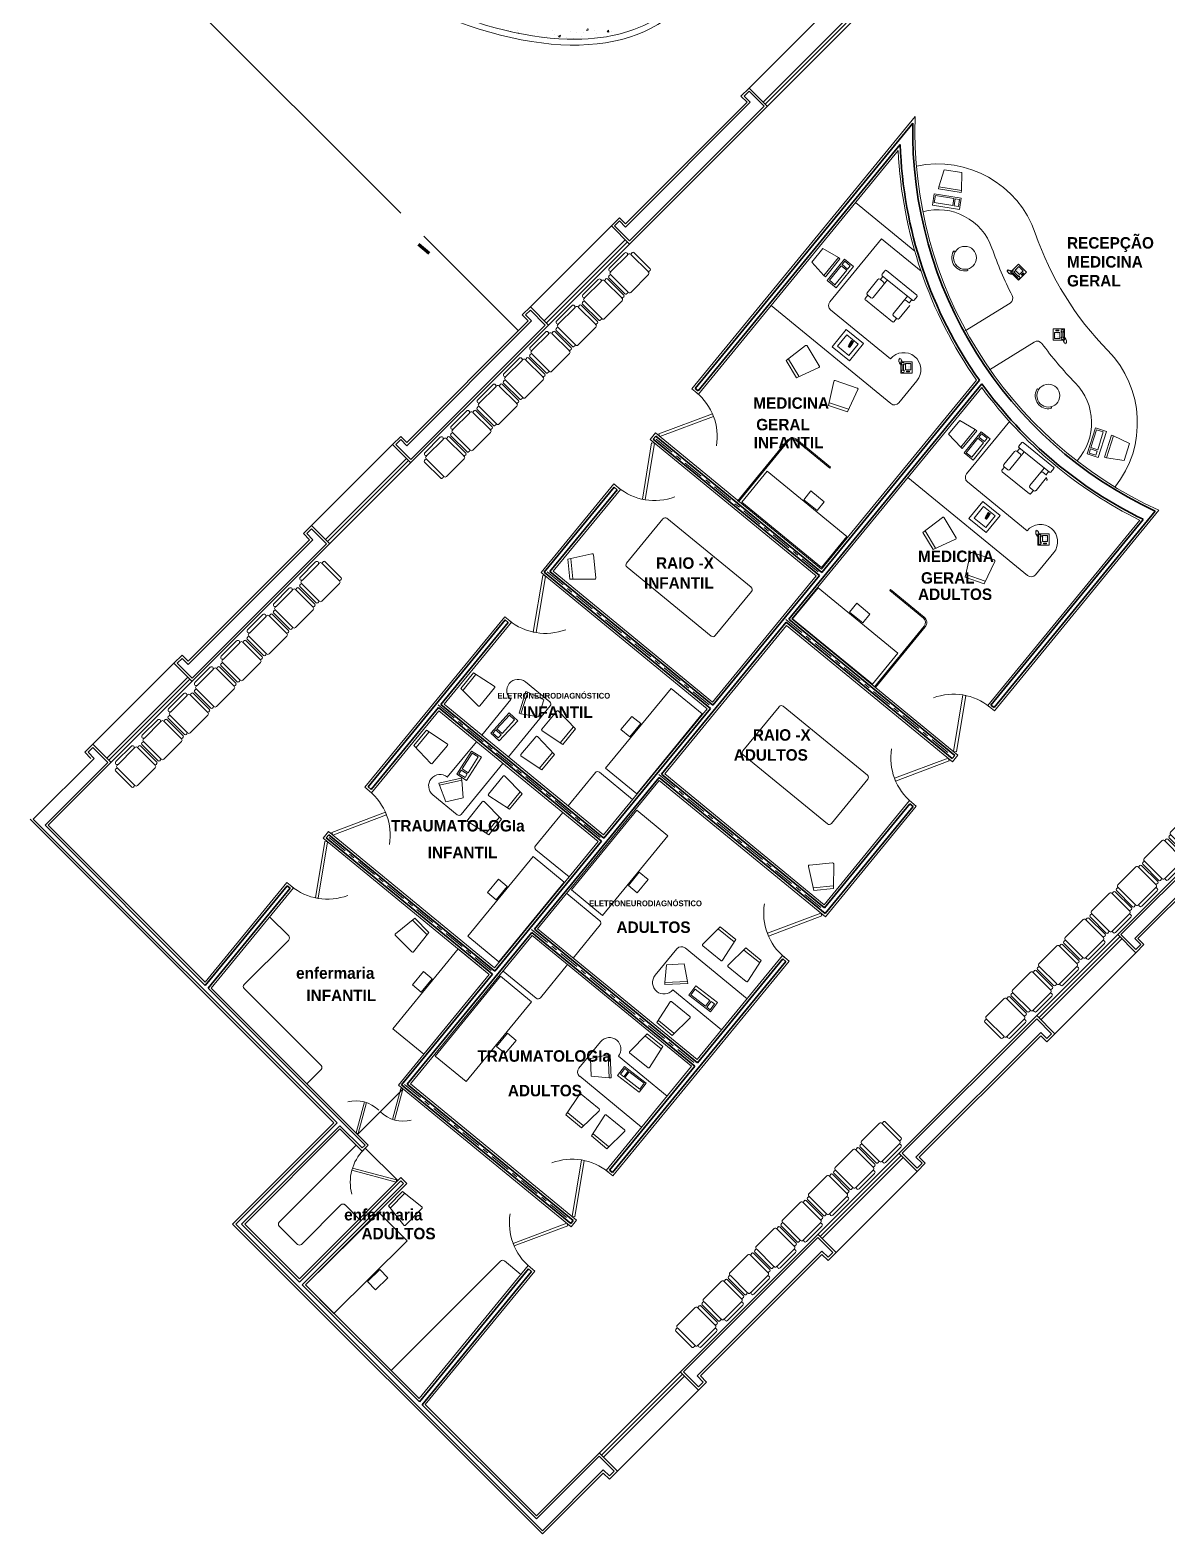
# Model space of a CAD drawing. Header units: millimetres. Extents: x 204 to 540, y 123 to 306.
# Drawn here: x 207.06 to 226.92, y 123.26 to 149.52 of the extents above; entities that cross this region are included whole.
import ezdxf

# ---------------------------------------------------------------- set-up
doc = ezdxf.new("R2010")
doc.units = ezdxf.units.MM
doc.header["$LTSCALE"] = 0.03
doc.linetypes.add('ACAD_ISO10W100', pattern=[18, 12, -3, 0, -3])
for name, color, linetype, lineweight in [('Banquetas', 253, 'Continuous', 0), ('butacas', 33, 'Continuous', 0), ('Detalles de pisos', 40, 'Continuous', 0), ('Ejes', 4, 'ACAD_ISO10W100', 5), ('Lineas gruesas de circulo eje', 7, 'Continuous', 70), ('lockers', 253, 'Continuous', 0), ('Muebles', 200, 'Continuous', 0), ('mueblesmadera', 42, 'Continuous', 0), ('Muro carga', 150, 'Continuous', 35), ('Muros', 254, 'Continuous', 0), ('Puertas', 22, 'Continuous', 0), ('sillonlobbie', 202, 'Continuous', 0), ('Ventanas', 121, 'Continuous', 0), ('Áreas verdes', 72, 'Continuous', 0)]:
    doc.layers.add(name, color=color, linetype=linetype, lineweight=lineweight)
doc.styles.get("Standard").update_dxf_attribs({"font": ''})
doc.styles.get('Standard').set_extended_font_data('Copperplate Gothic Bold', bold=True)

# ---------------------------------------------------------------- blocks, each defined once
blk = doc.blocks.new('A$C43936B37')
at = {"layer": 'butacas'}
for p, q in [((0.02, 0.53), (0.04, 0.53)), ((0.06, 0.51), (0.06, 0.53)), ((0.09, 0.56), (0.53, 0.56)), ((0.56, 0.51), (0.56, 0.53)), ((0.58, 0.53), (0.6, 0.53)), ((0.67, 0.53), (0.69, 0.53)), ((0.71, 0.51), (0.71, 0.53)), ((0.74, 0.56), (1.18, 0.56)), ((1.21, 0.51), (1.21, 0.53)), ((1.23, 0.53), (1.25, 0.53)), ((1.32, 0.53), (1.34, 0.53)), ((1.36, 0.51), (1.36, 0.53)), ((1.39, 0.56), (1.83, 0.56)), ((1.86, 0.51), (1.86, 0.53)), ((1.88, 0.53), (1.9, 0.53)), ((1.97, 0.53), (1.99, 0.53)), ((2.01, 0.51), (2.01, 0.53)), ((2.04, 0.56), (2.48, 0.56)), ((2.51, 0.51), (2.51, 0.53)), ((2.53, 0.53), (2.55, 0.53)), ((2.62, 0.53), (2.64, 0.53)), ((2.66, 0.51), (2.66, 0.53)), ((2.69, 0.56), (3.13, 0.56)), ((3.16, 0.51), (3.16, 0.53)), ((3.18, 0.53), (3.2, 0.53)), ((3.27, 0.53), (3.29, 0.53)), ((3.31, 0.51), (3.31, 0.53)), ((3.34, 0.56), (3.78, 0.56)), ((3.81, 0.51), (3.81, 0.53)), ((3.83, 0.53), (3.85, 0.53)), ((3.92, 0.53), (3.94, 0.53)), ((3.96, 0.51), (3.96, 0.53)), ((3.99, 0.56), (4.43, 0.56)), ((4.46, 0.51), (4.46, 0.53)), ((4.48, 0.53), (4.5, 0.53)), ((4.57, 0.53), (4.59, 0.53)), ((4.61, 0.51), (4.61, 0.53)), ((4.64, 0.56), (5.08, 0.56)), ((5.11, 0.51), (5.11, 0.53)), ((5.13, 0.53), (5.15, 0.53)), ((0, 0.11), (0, 0.51)), ((0.06, 0.11), (0.06, 0.51)), ((0.56, 0.51), (0.56, 0.11)), ((0.62, 0.51), (0.62, 0.11)), ((0.65, 0.11), (0.65, 0.51)), ((0.71, 0.11), (0.71, 0.51)), ((1.21, 0.51), (1.21, 0.11)), ((1.27, 0.51), (1.27, 0.11)), ((1.3, 0.11), (1.3, 0.51)), ((1.36, 0.11), (1.36, 0.51)), ((1.86, 0.51), (1.86, 0.11)), ((1.92, 0.51), (1.92, 0.11)), ((1.95, 0.11), (1.95, 0.51)), ((2.01, 0.11), (2.01, 0.51)), ((2.51, 0.51), (2.51, 0.11)), ((2.57, 0.51), (2.57, 0.11)), ((2.6, 0.11), (2.6, 0.51)), ((2.66, 0.11), (2.66, 0.51)), ((3.16, 0.51), (3.16, 0.11)), ((3.22, 0.51), (3.22, 0.11)), ((3.25, 0.11), (3.25, 0.51)), ((3.31, 0.11), (3.31, 0.51)), ((3.81, 0.51), (3.81, 0.11)), ((3.87, 0.51), (3.87, 0.11)), ((3.9, 0.11), (3.9, 0.51)), ((3.96, 0.11), (3.96, 0.51)), ((4.46, 0.51), (4.46, 0.11)), ((4.52, 0.51), (4.52, 0.11)), ((4.55, 0.11), (4.55, 0.51)), ((4.61, 0.11), (4.61, 0.51)), ((5.11, 0.51), (5.11, 0.11)), ((5.17, 0.51), (5.17, 0.11)), ((0.02, 0.09), (0.04, 0.09)), ((0.06, 0.09), (0.06, 0.11)), ((0.09, 0.06), (0.12, 0.06)), ((0.09, 0.03), (0.09, 0.03)), ((0.5, 0.06), (0.12, 0.06)), ((0.5, 0.06), (0.53, 0.06)), ((0.53, 0.03), (0.53, 0.03)), ((0.56, 0.09), (0.56, 0.11)), ((0.58, 0.09), (0.6, 0.09)), ((0.67, 0.09), (0.69, 0.09)), ((0.71, 0.09), (0.71, 0.11)), ((0.74, 0.06), (0.77, 0.06)), ((0.74, 0.03), (0.74, 0.03)), ((1.15, 0.06), (0.77, 0.06)), ((1.15, 0.06), (1.18, 0.06)), ((1.18, 0.03), (1.18, 0.03)), ((1.21, 0.09), (1.21, 0.11)), ((1.23, 0.09), (1.25, 0.09)), ((1.32, 0.09), (1.34, 0.09)), ((1.36, 0.09), (1.36, 0.11)), ((1.39, 0.06), (1.42, 0.06)), ((1.39, 0.03), (1.39, 0.03)), ((1.8, 0.06), (1.42, 0.06)), ((1.8, 0.06), (1.83, 0.06)), ((1.83, 0.03), (1.83, 0.03)), ((1.86, 0.09), (1.86, 0.11)), ((1.88, 0.09), (1.9, 0.09)), ((1.97, 0.09), (1.99, 0.09)), ((2.01, 0.09), (2.01, 0.11)), ((2.04, 0.06), (2.07, 0.06)), ((2.04, 0.03), (2.04, 0.03)), ((2.45, 0.06), (2.07, 0.06)), ((2.45, 0.06), (2.48, 0.06)), ((2.48, 0.03), (2.48, 0.03)), ((2.51, 0.09), (2.51, 0.11)), ((2.53, 0.09), (2.55, 0.09)), ((2.62, 0.09), (2.64, 0.09)), ((2.66, 0.09), (2.66, 0.11)), ((2.69, 0.06), (2.72, 0.06)), ((2.69, 0.03), (2.69, 0.03)), ((3.1, 0.06), (2.72, 0.06)), ((3.1, 0.06), (3.13, 0.06)), ((3.13, 0.03), (3.13, 0.03)), ((3.16, 0.09), (3.16, 0.11)), ((3.18, 0.09), (3.2, 0.09)), ((3.27, 0.09), (3.29, 0.09)), ((3.31, 0.09), (3.31, 0.11)), ((3.34, 0.06), (3.37, 0.06)), ((3.34, 0.03), (3.34, 0.03)), ((3.75, 0.06), (3.37, 0.06)), ((3.75, 0.06), (3.78, 0.06)), ((3.78, 0.03), (3.78, 0.03)), ((3.81, 0.09), (3.81, 0.11)), ((3.83, 0.09), (3.85, 0.09)), ((3.92, 0.09), (3.94, 0.09)), ((3.96, 0.09), (3.96, 0.11)), ((3.99, 0.06), (4.02, 0.06)), ((3.99, 0.03), (3.99, 0.03)), ((4.4, 0.06), (4.02, 0.06)), ((4.4, 0.06), (4.43, 0.06)), ((4.43, 0.03), (4.43, 0.03)), ((4.46, 0.09), (4.46, 0.11)), ((4.48, 0.09), (4.5, 0.09)), ((4.57, 0.09), (4.59, 0.09)), ((4.61, 0.09), (4.61, 0.11)), ((4.64, 0.06), (4.67, 0.06)), ((4.64, 0.03), (4.64, 0.03)), ((5.05, 0.06), (4.67, 0.06)), ((5.05, 0.06), (5.08, 0.06)), ((5.08, 0.03), (5.08, 0.03)), ((5.11, 0.09), (5.11, 0.11)), ((5.13, 0.09), (5.15, 0.09)), ((0.5, 0), (0.12, 0)), ((1.15, 0), (0.77, 0)), ((1.8, 0), (1.42, 0)), ((2.45, 0), (2.07, 0)), ((3.1, 0), (2.72, 0)), ((3.75, 0), (3.37, 0)), ((4.4, 0), (4.02, 0)), ((5.05, 0), (4.67, 0))]:
    blk.add_line(p, q, dxfattribs=at)
for centre, radius, start, end in [((0.02, 0.51), 0.02, 90, 180), ((0.04, 0.51), 0.02, 0, 90), ((0.09, 0.53), 0.03, 90, 180), ((0.53, 0.53), 0.03, 0, 90), ((0.58, 0.51), 0.02, 90, 180), ((0.6, 0.51), 0.02, 360, 90), ((0.67, 0.51), 0.02, 90, 180), ((0.69, 0.51), 0.02, 0, 90), ((0.74, 0.53), 0.03, 90, 180), ((1.18, 0.53), 0.03, 0, 90), ((1.23, 0.51), 0.02, 90, 180), ((1.25, 0.51), 0.02, 360, 90), ((1.32, 0.51), 0.02, 90, 180), ((1.34, 0.51), 0.02, 0, 90), ((1.39, 0.53), 0.03, 90, 180), ((1.83, 0.53), 0.03, 0, 90), ((1.88, 0.51), 0.02, 90, 180), ((1.9, 0.51), 0.02, 360, 90), ((1.97, 0.51), 0.02, 90, 180), ((1.99, 0.51), 0.02, 0, 90), ((2.04, 0.53), 0.03, 90, 180), ((2.48, 0.53), 0.03, 0, 90), ((2.53, 0.51), 0.02, 90, 180), ((2.55, 0.51), 0.02, 360, 90), ((2.62, 0.51), 0.02, 90, 180), ((2.64, 0.51), 0.02, 0, 90), ((2.69, 0.53), 0.03, 90, 180), ((3.13, 0.53), 0.03, 0, 90), ((3.18, 0.51), 0.02, 90, 180), ((3.2, 0.51), 0.02, 360, 90), ((3.27, 0.51), 0.02, 90, 180), ((3.29, 0.51), 0.02, 0, 90), ((3.34, 0.53), 0.03, 90, 180), ((3.78, 0.53), 0.03, 0, 90), ((3.83, 0.51), 0.02, 90, 180), ((3.85, 0.51), 0.02, 360, 90), ((3.92, 0.51), 0.02, 90, 180), ((3.94, 0.51), 0.02, 0, 90), ((3.99, 0.53), 0.03, 90, 180), ((4.43, 0.53), 0.03, 0, 90), ((4.48, 0.51), 0.02, 90, 180), ((4.5, 0.51), 0.02, 360, 90), ((4.57, 0.51), 0.02, 90, 180), ((4.59, 0.51), 0.02, 0, 90), ((4.64, 0.53), 0.03, 90, 180), ((5.08, 0.53), 0.03, 0, 90), ((5.13, 0.51), 0.02, 90, 180), ((5.15, 0.51), 0.02, 360, 90), ((0.02, 0.11), 0.02, 180, 270), ((0.04, 0.11), 0.02, 270, 0), ((0.09, 0.09), 0.03, 180, 270), ((0.12, 0.03), 0.03, 90, 180), ((0.12, 0.03), 0.03, 180, 270), ((0.5, 0.03), 0.03, 360, 90), ((0.5, 0.03), 0.03, 270, 0), ((0.53, 0.09), 0.03, 270, 0), ((0.58, 0.11), 0.02, 180, 270), ((0.6, 0.11), 0.02, 270, 360), ((0.67, 0.11), 0.02, 180, 270), ((0.69, 0.11), 0.02, 270, 0), ((0.74, 0.09), 0.03, 180, 270), ((0.77, 0.03), 0.03, 90, 180), ((0.77, 0.03), 0.03, 180, 270), ((1.15, 0.03), 0.03, 360, 90), ((1.15, 0.03), 0.03, 270, 0), ((1.18, 0.09), 0.03, 270, 0), ((1.23, 0.11), 0.02, 180, 270), ((1.25, 0.11), 0.02, 270, 360), ((1.32, 0.11), 0.02, 180, 270), ((1.34, 0.11), 0.02, 270, 0), ((1.39, 0.09), 0.03, 180, 270), ((1.42, 0.03), 0.03, 90, 180), ((1.42, 0.03), 0.03, 180, 270), ((1.8, 0.03), 0.03, 360, 90), ((1.8, 0.03), 0.03, 270, 0), ((1.83, 0.09), 0.03, 270, 0), ((1.88, 0.11), 0.02, 180, 270), ((1.9, 0.11), 0.02, 270, 360), ((1.97, 0.11), 0.02, 180, 270), ((1.99, 0.11), 0.02, 270, 0), ((2.04, 0.09), 0.03, 180, 270), ((2.07, 0.03), 0.03, 90, 180), ((2.07, 0.03), 0.03, 180, 270), ((2.45, 0.03), 0.03, 360, 90), ((2.45, 0.03), 0.03, 270, 0), ((2.48, 0.09), 0.03, 270, 0), ((2.53, 0.11), 0.02, 180, 270), ((2.55, 0.11), 0.02, 270, 360), ((2.62, 0.11), 0.02, 180, 270), ((2.64, 0.11), 0.02, 270, 0), ((2.69, 0.09), 0.03, 180, 270), ((2.72, 0.03), 0.03, 90, 180), ((2.72, 0.03), 0.03, 180, 270), ((3.1, 0.03), 0.03, 360, 90), ((3.1, 0.03), 0.03, 270, 0), ((3.13, 0.09), 0.03, 270, 0), ((3.18, 0.11), 0.02, 180, 270), ((3.2, 0.11), 0.02, 270, 360), ((3.27, 0.11), 0.02, 180, 270), ((3.29, 0.11), 0.02, 270, 0), ((3.34, 0.09), 0.03, 180, 270), ((3.37, 0.03), 0.03, 90, 180), ((3.37, 0.03), 0.03, 180, 270), ((3.75, 0.03), 0.03, 360, 90), ((3.75, 0.03), 0.03, 270, 0), ((3.78, 0.09), 0.03, 270, 0), ((3.83, 0.11), 0.02, 180, 270), ((3.85, 0.11), 0.02, 270, 360), ((3.92, 0.11), 0.02, 180, 270), ((3.94, 0.11), 0.02, 270, 0), ((3.99, 0.09), 0.03, 180, 270), ((4.02, 0.03), 0.03, 90, 180), ((4.02, 0.03), 0.03, 180, 270), ((4.4, 0.03), 0.03, 360, 90), ((4.4, 0.03), 0.03, 270, 0), ((4.43, 0.09), 0.03, 270, 0), ((4.48, 0.11), 0.02, 180, 270), ((4.5, 0.11), 0.02, 270, 360), ((4.57, 0.11), 0.02, 180, 270), ((4.59, 0.11), 0.02, 270, 0), ((4.64, 0.09), 0.03, 180, 270), ((4.67, 0.03), 0.03, 90, 180), ((4.67, 0.03), 0.03, 180, 270), ((5.05, 0.03), 0.03, 360, 90), ((5.05, 0.03), 0.03, 270, 0), ((5.08, 0.09), 0.03, 270, 0), ((5.13, 0.11), 0.02, 180, 270), ((5.15, 0.11), 0.02, 270, 360)]:
    blk.add_arc(centre, radius, start, end, dxfattribs=at)
blk = doc.blocks.new('A$C1767791E')
at = {"layer": 'lockers', "ltscale": 0.05}
for p, q in [((0.28, 1.708), (0.267, 1.693)), ((0.854, 1.211), (0.267, 1.693)), ((0.866, 1.227), (0.28, 1.708)), ((0.868, 1.071), (0, 0.013)), ((0.883, 1.058), (0.015, 0))]:
    blk.add_line(p, q, dxfattribs=at)
for radius in [0.1, 0.12]:
    blk.add_arc((0.79, 1.134), radius, 320.6422, 50.6422, dxfattribs=at)
blk = doc.blocks.new('A$C6171186E')
at = {"layer": 'sillonlobbie'}
for p, q in [((0.27, 0.743), (0.315, 0.799)), ((0.299, 0.835), (0.35, 0.898)), ((0.263, 0.748), (0.326, 0.698)), ((0.004, 0.414), (0.049, 0.47)), ((0.482, 0.004), (0.007, 0.389)), ((0.042, 0.476), (0.105, 0.425)), ((0.718, 0.38), (0.78, 0.329)), ((0.819, 0.391), (0.773, 0.335)), ((0.909, 0.445), (0.858, 0.382)), ((0.497, 0.108), (0.56, 0.057)), ((0.553, 0.062), (0.507, 0.007))]:
    blk.add_line(p, q, dxfattribs=at)
at = {"layer": 'sillonlobbie', "ltscale": 0.05}
for p, q in [((0.833, 0.38), (0.301, 0.81)), ((0.375, 0.901), (0.906, 0.471)), ((0.038, 0.514), (0.225, 0.744)), ((0.143, 0.429), (0.392, 0.736)), ((0.493, 0.146), (0.742, 0.453)), ((0.598, 0.061), (0.784, 0.291))]:
    blk.add_line(p, q, dxfattribs=at)
for centre, start, end in [((0.313, 0.824), 141, 231), ((0.364, 0.887), 51, 141), ((0.844, 0.394), 231, 321)]:
    blk.add_arc(centre, 0.018, start, end, dxfattribs=at)
at = {"layer": 'sillonlobbie'}
for centre, radius, start, end in [((0.246, 0.728), 0.027, 51, 141), ((0.309, 0.677), 0.027, 321, 51), ((0.018, 0.403), 0.018, 141, 231), ((0.059, 0.497), 0.027, 141, 231), ((0.122, 0.446), 0.027, 231, 321), ((0.701, 0.359), 0.027, 51, 141), ((0.895, 0.457), 0.018, 321, 51), ((0.493, 0.018), 0.018, 231, 321), ((0.514, 0.129), 0.027, 141, 231), ((0.577, 0.078), 0.027, 231, 321)]:
    blk.add_arc(centre, radius, start, end, dxfattribs=at)
blk = doc.blocks.new('A$C26E91166')
at = {"layer": 'Muebles', "ltscale": 0.05}
for p, q in [((1.415, 0.718), (1.26, 0.845)), ((1.224, 0.486), (1.07, 0.613))]:
    blk.add_line(p, q, dxfattribs=at)
at = {"layer": 'sillonlobbie'}
for p, q in [((1.141, 1.836), (0, 0.444)), ((1.141, 1.836), (1.683, 1.392)), ((1.683, 1.392), (0.541, 0)), ((1.26, 0.845), (1.07, 0.613)), ((1.415, 0.718), (1.224, 0.486)), ((0, 0.444), (0.541, 0))]:
    blk.add_line(p, q, dxfattribs=at)
blk = doc.blocks.new('A$C45897303')
for p, q in [((0, 0.02), (0, 0.425)), ((0.022, 0.445), (0.45, 0.398)), ((0.4, 0.048), (0.4, 0.398)), ((0.45, 0.048), (0.45, 0.398)), ((0.022, 0), (0.45, 0.048))]:
    blk.add_line(p, q)
for centre, start, end in [((0.02, 0.425), 83.6598, 180), ((0.02, 0.02), 180, 276.3402)]:
    blk.add_arc(centre, 0.02, start, end)
blk = doc.blocks.new('RECTANG')
for p, q in [((1, 1), (0, 1)), ((0, 1), (0, 0)), ((1, 0), (1, 1)), ((0, 0), (1, 0))]:
    blk.add_line(p, q)
blk = doc.blocks.new('KEYBOARD', base_point=(60, 294))
for p, xscale, yscale, zscale in [((60, 294), 19, 8, 19), ((61, 295), 13, 5, 13), ((75, 295), 3, 5, 3)]:
    blk.add_blockref('RECTANG', p, dxfattribs=dict(xscale=xscale, yscale=yscale, zscale=zscale))
blk = doc.blocks.new('DIGITIZE')
for p, q in [((0, 16), (0, 0)), ((16, 16), (0, 16)), ((2.666667, 13.333333), (2.666667, 2.666667)), ((13.333333, 13.333333), (2.666667, 13.333333)), ((13.333333, 2.666667), (13.333333, 13.333333)), ((16, 0), (16, 16)), ((0, 0), (16, 0)), ((2.666667, 2.666667), (13.333333, 2.666667))]:
    blk.add_line(p, q)
blk.add_lwpolyline([(9.161793, 9.256161, 2.5, 1.75, 0), (7.182818, 9.545396, 1.75, 1.75, 0)], format="xyseb")
at = {"const_width": 2.5}
blk.add_lwpolyline([(12.625, 8.75), (9.161793, 9.256161)], dxfattribs=at)
blk.add_circle((7.924934, 9.436933), 0.5)
blk = doc.blocks.new('A$C41484384')
for p, q in [((0.428, 0.445), (0, 0.398)), ((0, 0.398), (0, 0.048)), ((0.05, 0.398), (0.05, 0.048)), ((0.45, 0.425), (0.45, 0.02)), ((0.428, 0), (0, 0.048))]:
    blk.add_line(p, q)
for centre, start, end in [((0.43, 0.425), 360, 96.3402), ((0.43, 0.02), 263.6598, 360)]:
    blk.add_arc(centre, 0.02, start, end)
blk = doc.blocks.new('FNPHONE')
for p, q in [((-9.102528, 0.223208), (-9.702528, 0.023208)), ((-8.902528, 0.623208), (-9.502528, 0.423208)), ((-8.702528, 1.023208), (-9.302528, 0.823208)), ((-8.502528, 1.423208), (-9.102528, 1.223208)), ((-8.302528, 1.823208), (-8.902528, 1.623208)), ((-7.14169, 0.561087), (-7.502528, -0.576792)), ((-7.287295, 6.539472), (-7.287295, 1.539472)), ((-6.287295, 6.539472), (-6.287295, 1.539472)), ((-3.872666, 4.847341), (-3.872666, 4.847341)), ((-3.872666, 3.909841), (-3.872666, 3.909841)), ((-3.872666, 2.972341), (-3.872666, 2.972341)), ((-3.872666, 2.034841), (-3.872666, 2.034841)), ((-2.935166, 4.847341), (-2.935166, 4.847341)), ((-2.935166, 3.909841), (-2.935166, 3.909841)), ((-2.935166, 2.972341), (-2.935166, 2.972341)), ((-2.935166, 2.034841), (-2.935166, 2.034841)), ((-1.997666, 4.847341), (-1.997666, 4.847341)), ((-1.997666, 3.909841), (-1.997666, 3.909841)), ((-1.997666, 2.972341), (-1.997666, 2.972341)), ((-1.997666, 2.034841), (-1.997666, 2.034841)), ((-9.302528, -0.176792), (-9.902528, -0.376792)), ((-9.302528, -0.576792), (-9.902528, -0.776792)), ((-9.302528, -0.976792), (-9.902528, -1.176792)), ((-9.302528, -1.376792), (-9.902528, -1.576792)), ((-9.102528, -1.776792), (-9.702528, -1.976792)), ((-8.902528, -2.176792), (-9.502528, -2.376792)), ((-8.431886, -2.461597), (-9.031886, -2.661597)), ((-7.902528, -1.976792), (-8.502528, -2.176792)), ((-7.702528, -1.576792), (-8.302528, -1.776792)), ((-7.502528, -1.176792), (-8.102528, -1.376792)), ((-7.302528, -0.776792), (-7.902528, -0.976792))]:
    blk.add_line(p, q)
for centre, start, end in [((-6.787295, 6.539472), 298.491464, 241.508536), ((-6.787295, 1.539472), 118.491464, 61.508536)]:
    blk.add_arc(centre, 1.048157, start, end)
for p, xscale, yscale, zscale in [((-8.205282, 0), 8.205282, 8.104073, 8.205282), ((-4.810166, 1.253591), 3.75, 4.375, 3.75), ((-4.028916, 6.722341), 2.03125, 0.46875, 2.03125)]:
    blk.add_blockref('RECTANG', p, dxfattribs=dict(xscale=xscale, yscale=yscale, zscale=zscale))

msp = doc.modelspace()

# ---------------------------------------------------------------- linework, layer by layer
at = {"layer": 'Banquetas'}
for p, q in [((208.512, 151.34), (213.531, 146.32)), ((213.93, 145.922), (215.583, 144.269))]:
    msp.add_line(p, q, dxfattribs=at)
at = {"layer": 'Banquetas', "ltscale": 0.05}
msp.add_line((212.908, 129.998), (213.474, 129.432), dxfattribs=at)
at = {"layer": 'Detalles de pisos', "ltscale": 0.05}
msp.add_line((213.569, 131.031), (212.775, 130.237), dxfattribs=at)
at = {"layer": 'Detalles de pisos'}
msp.add_ellipse((212.754, 155.582), major_axis=(-5.657, 5.657), ratio=0.5, start_param=8.340627, end_param=9.36608, dxfattribs=at)
msp.add_open_spline([(212.969, 150.513), (213.302, 150.32), (213.634, 150.148), (214.913, 149.573), (215.819, 149.352), (217.185, 149.363), (217.697, 149.509), (218.108, 149.798), (218.131, 149.815), (218.152, 149.832)], degree=3, knots=[8.343695, 8.343695, 8.343695, 8.343695, 8.502962, 8.502962, 8.967192, 8.967192, 9.337557, 9.337557, 9.359102, 9.359102, 9.359102, 9.359102], dxfattribs=at)
at = {"layer": 'Ejes'}
for p, q in [((217.985, 142.379), (220.885, 140.001)), ((216.083, 140.059), (218.982, 137.681)), ((220.25, 139.228), (223.15, 136.85)), ((214.18, 137.74), (217.08, 135.362)), ((218.031, 136.522), (220.93, 134.143)), ((212.278, 135.42), (215.177, 133.042)), ((215.811, 133.815), (218.711, 131.437)), ((213.592, 131.109), (216.491, 128.731))]:
    msp.add_line(p, q, dxfattribs=at)
at = {"layer": 'Lineas gruesas de circulo eje'}
msp.add_line((213.837, 145.78), (214.025, 145.627), dxfattribs=at)
at = {"layer": 'Muebles', "linetype": 'ByBlock', "ltscale": 0.03}
for p, q in [((222.921, 146.784), (223.015, 147.082)), ((223.015, 147.082), (223.32, 147.034)), ((222.915, 146.749), (222.921, 146.784)), ((222.921, 146.784), (223.316, 146.721)), ((223.32, 147.034), (223.316, 146.721)), ((223.311, 146.686), (222.915, 146.749)), ((223.316, 146.721), (223.311, 146.686)), ((223.092, 142.465), (223.287, 142.705)), ((223.287, 142.705), (223.555, 142.546)), ((223.303, 142.235), (223.092, 142.465)), ((223.303, 142.235), (223.555, 142.546)), ((223.583, 142.524), (223.331, 142.212)), ((223.555, 142.546), (223.583, 142.524)), ((225.935, 142.446), (225.814, 142.064)), ((225.848, 142.053), (225.969, 142.435)), ((225.969, 142.435), (225.935, 142.446)), ((226.25, 142.299), (225.969, 142.435)), ((225.814, 142.064), (225.848, 142.053)), ((225.848, 142.053), (226.157, 142.005)), ((226.157, 142.005), (226.25, 142.299))]:
    msp.add_line(p, q, dxfattribs=at)
at = {"layer": 'Muebles'}
for p, q in [((220.704, 145.466), (220.898, 145.706)), ((220.898, 145.706), (221.167, 145.547)), ((220.915, 145.236), (221.167, 145.547)), ((221.194, 145.525), (220.942, 145.213)), ((221.167, 145.547), (221.194, 145.525)), ((220.942, 145.213), (220.915, 145.236)), ((215.712, 137.972), (215.592, 137.59)), ((215.626, 137.58), (215.746, 137.962)), ((215.746, 137.962), (215.712, 137.972)), ((216.027, 137.825), (215.746, 137.962)), ((215.592, 137.59), (215.626, 137.58)), ((215.935, 137.531), (216.027, 137.825)), ((215.626, 137.58), (215.935, 137.531)), ((216.926, 136.555), (216.451, 135.975)), ((216.997, 136.562), (217.576, 136.086)), ((214.585, 136.458), (214.194, 136.371)), ((214.194, 136.371), (214.202, 136.337)), ((214.202, 136.337), (214.593, 136.424)), ((214.202, 136.337), (214.314, 136.045)), ((214.593, 136.424), (214.585, 136.458)), ((214.615, 136.112), (214.593, 136.424)), ((214.314, 136.045), (214.615, 136.112)), ((217.004, 133.969), (216.424, 134.444)), ((217.011, 133.898), (216.535, 133.318)), ((215.965, 132.623), (216.44, 133.202)), ((215.894, 132.616), (215.314, 133.091))]:
    msp.add_line(p, q, dxfattribs=at)
at = {"layer": 'Muebles', "ltscale": 0.05}
for p, q in [((220.915, 145.236), (220.704, 145.466)), ((218.105, 140.988), (217.471, 140.214)), ((219.644, 139.79), (218.175, 140.995)), ((218.947, 138.939), (217.478, 140.144)), ((219.651, 139.719), (219.017, 138.946)), ((215.88, 135.279), (216.355, 135.859)), ((215.887, 135.208), (216.467, 134.733)), ((218.168, 133.201), (218.136, 132.89)), ((218.476, 133.214), (218.168, 133.201)), ((218.536, 132.907), (218.476, 133.214)), ((218.536, 132.907), (218.136, 132.89)), ((218.136, 132.89), (218.137, 132.854)), ((218.137, 132.854), (218.538, 132.872)), ((218.538, 132.872), (218.536, 132.907)), ((217.147, 131.626), (216.841, 131.566)), ((216.841, 131.566), (216.854, 131.257)), ((217.183, 131.627), (217.147, 131.626)), ((217.147, 131.626), (217.165, 131.225)), ((217.2, 131.227), (217.183, 131.627)), ((216.854, 131.257), (217.165, 131.225)), ((217.165, 131.225), (217.2, 131.227))]:
    msp.add_line(p, q, dxfattribs=at)
at = {"layer": 'Muebles', "linetype": 'ByBlock', "ltscale": 0.03}
for centre in [(223.377, 145.543), (224.834, 143.137)]:
    msp.add_circle(centre, 0.2, dxfattribs=at)
for centre, radius, start, end in [((223.377, 145.543), 0.23, 151.7285, 280.1855), ((223.187, 145.645), 0.015, 331.7285, 151.7285), ((223.415, 145.331), 0.015, 280.1855, 100.1855), ((224.834, 143.137), 0.23, 151.7285, 280.1855), ((224.645, 143.239), 0.015, 331.7285, 151.7285), ((224.872, 142.926), 0.015, 280.1855, 100.1855)]:
    msp.add_arc(centre, radius, start, end, dxfattribs=at)
at = {"layer": 'Muebles', "ltscale": 0.05}
for centre, start, end in [((218.143, 140.956), 50.6422, 140.6422), ((217.509, 140.183), 140.6422, 230.6422), ((219.612, 139.751), 320.6422, 50.6422)]:
    msp.add_arc(centre, 0.05, start, end, dxfattribs=at)
at = {"layer": 'Muebles'}
for centre, start, end in [((216.965, 136.523), 50.6422, 140.6422), ((215.918, 135.247), 140.6422, 230.6422), ((216.972, 133.93), 320.6422, 50.6422), ((215.926, 132.654), 230.6422, 320.6422)]:
    msp.add_arc(centre, 0.05, start, end, dxfattribs=at)
at = {"layer": 'mueblesmadera', "ltscale": 0.05}
for p, q in [((222.501, 145.661), (221.468, 146.508)), ((222.61, 145.312), (221.921, 145.877)), ((222.081, 142.997), (219.993, 144.709)), ((224.165, 144.753), (223.383, 144.269)), ((222.075, 143.778), (221.031, 144.634)), ((224.586, 144.073), (223.804, 143.589)), ((224.469, 139.996), (222.382, 141.708)), ((224.463, 140.777), (223.42, 141.633)), ((215.704, 138.139), (216.129, 137.79))]:
    msp.add_line(p, q, dxfattribs=at)
at = {"layer": 'mueblesmadera'}
for p, q in [((221.921, 145.877), (221.017, 144.775)), ((222.539, 143.398), (222.222, 143.011)), ((224.158, 142.692), (223.406, 141.774)), ((224.927, 140.397), (224.61, 140.01)), ((215.45, 137.83), (214.943, 137.211)), ((216.136, 137.72), (215.407, 136.831)), ((214.34, 136.477), (214.848, 137.095)), ((214.582, 135.826), (215.312, 136.715)), ((214.087, 136.167), (214.512, 135.819)), ((211.572, 133.703), (211.239, 134.036)), ((210.794, 132.855), (211.572, 133.632)), ((218.349, 133.48), (217.969, 133.016)), ((219.572, 132.606), (218.49, 133.494)), ((212.137, 131.44), (210.794, 132.784)), ((219.128, 132.065), (218.278, 132.762)), ((216.637, 131.392), (217.017, 131.856)), ((218.177, 130.905), (217.327, 131.602)), ((211.89, 131.122), (212.137, 131.37)), ((217.733, 130.364), (216.651, 131.252)), ((211.406, 128.707), (212.749, 130.051)), ((211.795, 128.318), (212.484, 129.008)), ((212.555, 129.008), (212.802, 128.76)), ((211.724, 128.318), (211.406, 128.637)), ((215.269, 128.026), (213.359, 126.117)), ((215.336, 128.03), (215.625, 127.793))]:
    msp.add_line(p, q, dxfattribs=at)
at = {"layer": 'mueblesmadera', "ltscale": 0.05}
for centre, radius, start, end in [((222.903, 145.383), 1.8, 19.0658, 101.9714), ((222.903, 145.383), 1, 19.0658, 105.1315), ((221.094, 144.712), 0.1, 140.6422, 230.6422), ((222.307, 143.588), 0.3, 320.6422, 140.6422), ((224.587, 142.662), 1.8, 321.5273, 44.4328), ((224.587, 142.662), 1, 318.3672, 44.4328), ((222.144, 143.075), 0.1, 230.6422, 320.6422), ((223.483, 141.71), 0.1, 140.6422, 230.6422), ((224.695, 140.587), 0.3, 320.6422, 140.6422), ((224.533, 140.073), 0.1, 230.6422, 320.6422), ((215.577, 137.984), 0.2, 50.6422, 230.6422)]:
    msp.add_arc(centre, radius, start, end, dxfattribs=at)
at = {"layer": 'mueblesmadera'}
for centre, radius, start, end in [((229.79, 147.764), 5.487, 199.0658, 224.4328), ((229.79, 147.764), 6.287, 199.0658, 207.2595), ((224.113, 144.838), 0.1, 301.7493, 27.2595), ((224.639, 143.988), 0.1, 36.2392, 121.7493), ((229.79, 147.764), 6.287, 216.2392, 224.4328), ((216.097, 137.752), 0.05, 320.6422, 50.6422), ((214.214, 136.322), 0.2, 50.6422, 230.6422), ((214.544, 135.857), 0.05, 230.6422, 320.6422), ((211.536, 133.668), 0.05, 315, 45), ((218.426, 133.416), 0.1, 50.6422, 140.6422), ((218.123, 132.889), 0.2, 140.6422, 320.6422), ((210.829, 132.819), 0.05, 135, 225), ((217.172, 131.729), 0.2, 320.6422, 140.6422), ((212.102, 131.405), 0.05, 315, 45), ((216.714, 131.329), 0.1, 140.6422, 230.6422), ((212.519, 128.972), 0.05, 45, 135), ((211.441, 128.672), 0.05, 135, 225), ((211.759, 128.354), 0.05, 225, 315), ((215.304, 127.991), 0.05, 50.6422, 135)]:
    msp.add_arc(centre, radius, start, end, dxfattribs=at)
at = {"layer": 'Muro carga'}
for p, q in [((219.523, 148.365), (219.608, 148.45)), ((219.523, 148.365), (219.629, 148.259)), ((219.608, 148.45), (219.87, 148.188)), ((217.451, 146.081), (219.629, 148.259)), ((217.522, 145.84), (219.87, 148.188)), ((222.464, 147.896), (218.665, 143.263)), ((222.247, 147.521), (218.719, 143.219)), ((217.26, 146.102), (217.345, 146.187)), ((217.26, 146.102), (217.522, 145.84)), ((217.345, 146.187), (217.451, 146.081)), ((213.633, 142.263), (215.811, 144.44)), ((215.705, 144.546), (215.79, 144.631)), ((215.705, 144.546), (215.811, 144.44)), ((215.79, 144.631), (216.051, 144.37)), ((213.704, 142.022), (216.051, 144.37)), ((223.63, 143.404), (220.88, 140.05)), ((218.665, 143.263), (218.719, 143.219)), ((223.672, 143.345), (220.3, 139.233)), ((213.442, 142.284), (213.527, 142.369)), ((213.527, 142.369), (213.633, 142.263)), ((217.98, 142.428), (217.936, 142.374)), ((217.936, 142.374), (220.835, 139.996)), ((217.98, 142.428), (220.88, 140.05)), ((213.442, 142.284), (213.704, 142.022)), ((217.251, 141.539), (216.033, 140.055)), ((217.251, 141.539), (217.305, 141.495)), ((217.305, 141.495), (216.132, 140.064)), ((226.698, 141.121), (223.884, 137.69)), ((211.886, 140.728), (211.971, 140.813)), ((211.971, 140.813), (212.233, 140.551)), ((226.49, 140.977), (223.83, 137.734)), ((209.815, 138.444), (211.993, 140.622)), ((209.885, 138.204), (212.233, 140.551)), ((211.886, 140.728), (211.993, 140.622)), ((216.033, 140.055), (218.933, 137.677)), ((216.132, 140.064), (218.977, 137.731)), ((220.835, 139.996), (218.977, 137.731)), ((215.348, 139.22), (212.958, 136.305)), ((215.403, 139.175), (214.229, 137.745)), ((215.348, 139.22), (215.403, 139.175)), ((220.255, 139.179), (218.08, 136.526)), ((220.255, 139.179), (223.155, 136.8)), ((220.3, 139.233), (223.199, 136.855)), ((226.34, 133.657), (231.686, 139.004)), ((209.624, 138.465), (209.709, 138.55)), ((209.624, 138.465), (209.885, 138.204)), ((209.709, 138.55), (209.815, 138.444)), ((214.185, 137.691), (213.012, 136.26)), ((214.185, 137.691), (217.03, 135.357)), ((214.229, 137.745), (217.075, 135.411)), ((218.933, 137.677), (217.075, 135.411)), ((223.83, 137.734), (223.884, 137.69)), ((207.113, 135.743), (208.174, 136.804)), ((208.068, 136.91), (208.153, 136.995)), ((208.068, 136.91), (208.174, 136.804)), ((208.153, 136.995), (208.415, 136.733)), ((223.199, 136.855), (223.155, 136.8)), ((207.319, 135.637), (208.415, 136.733)), ((226.099, 133.728), (228.955, 136.584)), ((212.958, 136.305), (213.012, 136.26)), ((218.036, 136.472), (215.86, 133.82)), ((218.036, 136.472), (220.935, 134.094)), ((218.08, 136.526), (220.925, 134.193)), ((222.416, 136.01), (220.925, 134.193)), ((222.47, 135.965), (220.935, 134.094)), ((222.416, 136.01), (222.47, 135.965)), ((212.417, 130.44), (207.113, 135.743)), ((210.116, 132.84), (207.319, 135.637)), ((212.273, 135.47), (212.228, 135.415)), ((212.228, 135.415), (215.128, 133.037)), ((212.273, 135.47), (215.172, 133.091)), ((217.03, 135.357), (215.172, 133.091)), ((211.543, 134.58), (210.116, 132.84)), ((211.598, 134.536), (210.166, 132.79)), ((211.543, 134.58), (211.598, 134.536)), ((215.816, 133.766), (213.641, 131.114)), ((215.816, 133.766), (218.661, 131.432)), ((215.86, 133.82), (218.706, 131.487)), ((226.361, 133.466), (226.099, 133.728)), ((226.446, 133.551), (226.34, 133.657)), ((226.361, 133.466), (226.446, 133.551)), ((220.25, 133.259), (217.225, 129.571)), ((220.196, 133.304), (218.706, 131.487)), ((220.196, 133.304), (220.25, 133.259)), ((215.128, 133.037), (213.542, 131.104)), ((212.905, 130.051), (210.166, 132.79)), ((222.281, 129.909), (224.629, 132.257)), ((224.89, 131.995), (224.629, 132.257)), ((222.521, 129.839), (224.699, 132.017)), ((224.805, 131.91), (224.699, 132.017)), ((224.805, 131.91), (224.89, 131.995)), ((218.661, 131.432), (217.171, 129.615)), ((213.542, 131.104), (216.496, 128.682)), ((213.641, 131.114), (216.54, 128.736)), ((210.649, 128.672), (212.417, 130.44)), ((210.748, 128.672), (212.466, 130.39)), ((212.855, 130.001), (212.466, 130.39)), ((212.855, 130.001), (212.905, 130.051)), ((222.543, 129.648), (222.281, 129.909)), ((222.627, 129.733), (222.521, 129.839)), ((222.543, 129.648), (222.627, 129.733)), ((217.171, 129.615), (217.225, 129.571)), ((211.759, 127.661), (213.527, 129.429)), ((211.809, 127.611), (213.576, 129.379)), ((213.576, 129.379), (213.527, 129.429)), ((216.002, 123.319), (210.649, 128.672)), ((211.759, 127.661), (210.748, 128.672)), ((216.54, 128.736), (216.496, 128.682)), ((218.463, 126.091), (220.81, 128.439)), ((221.072, 128.177), (220.81, 128.439)), ((218.703, 126.02), (220.881, 128.198)), ((220.987, 128.092), (220.881, 128.198)), ((220.987, 128.092), (221.072, 128.177)), ((215.757, 127.891), (213.852, 125.568)), ((215.757, 127.891), (215.811, 127.847)), ((213.852, 125.568), (211.809, 127.611)), ((215.811, 127.847), (213.902, 125.518)), ((218.724, 125.829), (218.463, 126.091)), ((218.809, 125.914), (218.703, 126.02)), ((218.724, 125.829), (218.809, 125.914)), ((215.896, 123.524), (213.902, 125.518)), ((215.896, 123.524), (216.992, 124.62)), ((217.253, 124.359), (216.992, 124.62)), ((216.002, 123.319), (217.062, 124.38)), ((217.169, 124.274), (217.062, 124.38)), ((217.169, 124.274), (217.253, 124.359))]:
    msp.add_line(p, q, dxfattribs=at)
for radius, start, end in [(7.327, 178.9676, 245.0395), (7.547, 181.8472, 215.2898), (7.547, 215.8401, 244.0642)]:
    msp.add_arc((229.79, 147.764), radius, start, end, dxfattribs=at)
at = {"layer": 'Muros'}
for p, q in [((207.375, 135.637), (224.492, 152.754)), ((219.608, 148.506), (221.022, 149.92)), ((219.467, 148.365), (219.608, 148.506)), ((219.467, 148.365), (219.573, 148.259)), ((219.608, 148.506), (219.926, 148.188)), ((217.451, 146.137), (219.573, 148.259)), ((222.507, 148.011), (218.609, 143.258)), ((222.211, 147.414), (218.725, 143.163)), ((215.79, 144.688), (217.204, 146.102)), ((217.204, 146.102), (217.345, 146.244)), ((217.204, 146.102), (217.522, 145.784)), ((217.345, 146.244), (217.451, 146.137)), ((215.648, 144.546), (215.79, 144.688)), ((215.79, 144.688), (216.108, 144.37)), ((213.633, 142.319), (215.754, 144.44)), ((215.648, 144.546), (215.754, 144.44)), ((223.58, 143.406), (220.874, 140.107)), ((218.609, 143.258), (218.725, 143.163)), ((223.67, 143.279), (220.356, 139.238)), ((213.386, 142.284), (213.527, 142.425)), ((213.527, 142.425), (213.633, 142.319)), ((217.975, 142.485), (217.879, 142.369)), ((217.879, 142.369), (220.779, 139.991)), ((217.975, 142.485), (220.874, 140.107)), ((211.971, 140.87), (213.386, 142.284)), ((213.386, 142.284), (213.704, 141.966)), ((226.396, 133.657), (234.79, 142.051)), ((217.245, 141.595), (215.977, 140.049)), ((217.245, 141.595), (217.361, 141.5)), ((217.361, 141.5), (216.188, 140.07)), ((226.762, 141.136), (223.89, 137.633)), ((211.83, 140.728), (211.971, 140.87)), ((211.971, 140.87), (212.29, 140.551)), ((226.427, 140.963), (223.774, 137.728)), ((209.815, 138.501), (211.936, 140.622)), ((211.83, 140.728), (211.936, 140.622)), ((215.977, 140.049), (218.876, 137.671)), ((216.188, 140.07), (218.972, 137.787)), ((220.779, 139.991), (218.972, 137.787)), ((215.343, 139.276), (212.901, 136.299)), ((215.459, 139.181), (214.286, 137.75)), ((215.343, 139.276), (215.459, 139.181)), ((220.356, 139.238), (223.255, 136.86)), ((220.261, 139.122), (218.136, 136.532)), ((220.261, 139.122), (223.16, 136.744)), ((208.153, 137.051), (209.567, 138.465)), ((209.567, 138.465), (209.709, 138.607)), ((209.567, 138.465), (209.885, 138.147)), ((209.709, 138.607), (209.815, 138.501)), ((214.19, 137.634), (213.017, 136.204)), ((214.19, 137.634), (216.974, 135.351)), ((214.286, 137.75), (217.069, 135.467)), ((218.876, 137.671), (217.069, 135.467)), ((223.774, 137.728), (223.89, 137.633)), ((208.012, 136.91), (208.153, 137.051)), ((208.012, 136.91), (208.118, 136.804)), ((208.153, 137.051), (208.471, 136.733)), ((223.255, 136.86), (223.16, 136.744)), ((215.896, 123.581), (228.915, 136.6)), ((212.901, 136.299), (213.017, 136.204)), ((218.041, 136.416), (215.917, 133.826)), ((218.041, 136.416), (220.941, 134.038)), ((218.136, 136.532), (220.92, 134.249)), ((222.41, 136.066), (220.92, 134.249)), ((222.41, 136.066), (222.526, 135.971)), ((222.526, 135.971), (220.941, 134.038)), ((212.36, 130.44), (207.057, 135.743)), ((210.113, 132.899), (207.375, 135.637)), ((212.267, 135.526), (212.172, 135.41)), ((212.267, 135.526), (215.167, 133.148)), ((212.172, 135.41), (215.072, 133.032)), ((216.974, 135.351), (215.167, 133.148)), ((211.538, 134.637), (210.113, 132.899)), ((211.654, 134.542), (210.219, 132.793)), ((211.538, 134.637), (211.654, 134.542)), ((215.822, 133.71), (213.697, 131.12)), ((215.822, 133.71), (218.605, 131.427)), ((215.917, 133.826), (218.7, 131.543)), ((226.361, 133.41), (226.043, 133.728)), ((226.502, 133.551), (226.396, 133.657)), ((224.947, 131.995), (226.361, 133.41)), ((226.361, 133.41), (226.502, 133.551)), ((220.307, 133.265), (217.231, 129.515)), ((220.191, 133.36), (218.7, 131.543)), ((220.191, 133.36), (220.307, 133.265)), ((215.072, 133.032), (213.486, 131.099)), ((212.961, 130.051), (210.219, 132.793)), ((224.947, 131.995), (224.629, 132.314)), ((222.578, 129.839), (224.699, 131.96)), ((224.805, 131.854), (224.699, 131.96)), ((224.805, 131.854), (224.947, 131.995)), ((218.605, 131.427), (217.115, 129.61)), ((213.486, 131.099), (216.502, 128.626)), ((213.697, 131.12), (216.597, 128.741)), ((210.592, 128.672), (212.36, 130.44)), ((210.805, 128.672), (212.466, 130.334)), ((212.855, 129.945), (212.466, 130.334)), ((212.855, 129.945), (212.961, 130.051)), ((222.543, 129.591), (222.224, 129.909)), ((222.543, 129.591), (222.684, 129.733)), ((222.684, 129.733), (222.578, 129.839)), ((211.759, 127.717), (213.527, 129.485)), ((213.633, 129.379), (213.527, 129.485)), ((217.115, 129.61), (217.231, 129.515)), ((221.128, 128.177), (222.543, 129.591)), ((211.865, 127.611), (213.633, 129.379)), ((216.002, 123.263), (210.592, 128.672)), ((211.759, 127.717), (210.805, 128.672)), ((216.597, 128.741), (216.502, 128.626)), ((221.128, 128.177), (220.81, 128.495)), ((218.76, 126.02), (220.881, 128.142)), ((220.987, 128.036), (220.881, 128.142)), ((220.987, 128.036), (221.128, 128.177)), ((215.751, 127.947), (213.849, 125.628)), ((215.751, 127.947), (215.867, 127.852)), ((213.849, 125.628), (211.865, 127.611)), ((215.867, 127.852), (213.955, 125.521)), ((218.724, 125.773), (218.406, 126.091)), ((217.31, 124.359), (218.724, 125.773)), ((218.724, 125.773), (218.866, 125.914)), ((218.866, 125.914), (218.76, 126.02)), ((215.896, 123.581), (213.955, 125.521)), ((217.31, 124.359), (216.992, 124.677)), ((216.002, 123.263), (217.062, 124.323)), ((217.169, 124.217), (217.062, 124.323)), ((217.169, 124.217), (217.31, 124.359))]:
    msp.add_line(p, q, dxfattribs=at)
for radius, start, end in [(7.287, 178.0533, 245.4453), (7.587, 182.6444, 215.0593), (7.587, 216.2321, 243.6819)]:
    msp.add_arc((229.79, 147.764), radius, start, end, dxfattribs=at)
at = {"layer": 'Puertas'}
for p, q in [((218.034, 142.468), (218.97, 142.821)), ((218.052, 142.421), (218.988, 142.774)), ((218.988, 142.774), (218.97, 142.821)), ((217.907, 142.313), (217.745, 141.327)), ((217.957, 142.305), (217.907, 142.313)), ((218.052, 142.421), (218.034, 142.468)), ((217.957, 142.305), (217.794, 141.319)), ((217.794, 141.319), (217.745, 141.327)), ((216.005, 139.994), (215.842, 139.007)), ((216.054, 139.986), (215.892, 138.999)), ((216.054, 139.986), (216.005, 139.994)), ((215.892, 138.999), (215.842, 139.007)), ((223.178, 136.924), (223.341, 137.91)), ((223.227, 136.915), (223.39, 137.902)), ((223.341, 137.91), (223.39, 137.902)), ((223.083, 136.808), (222.147, 136.455)), ((223.083, 136.808), (223.101, 136.761)), ((223.178, 136.924), (223.227, 136.915)), ((223.101, 136.761), (222.165, 136.408)), ((222.147, 136.455), (222.165, 136.408)), ((212.327, 135.509), (213.263, 135.862)), ((212.344, 135.462), (213.28, 135.815)), ((213.28, 135.815), (213.263, 135.862)), ((212.344, 135.462), (212.327, 135.509)), ((212.2, 135.355), (212.037, 134.368)), ((212.249, 135.346), (212.087, 134.36)), ((212.249, 135.346), (212.2, 135.355)), ((212.087, 134.36), (212.037, 134.368)), ((220.863, 134.101), (219.928, 133.749)), ((220.881, 134.055), (219.945, 133.702)), ((220.863, 134.101), (220.881, 134.055)), ((219.928, 133.749), (219.945, 133.702)), ((216.519, 128.805), (216.682, 129.792)), ((216.569, 128.797), (216.731, 129.783)), ((216.682, 129.792), (216.731, 129.783)), ((216.424, 128.689), (215.488, 128.336)), ((216.424, 128.689), (216.442, 128.642)), ((216.519, 128.805), (216.569, 128.797)), ((216.442, 128.642), (215.506, 128.29)), ((215.488, 128.336), (215.506, 128.29))]:
    msp.add_line(p, q, dxfattribs=at)
at = {"layer": 'Puertas', "ltscale": 0.05}
for p, q in [((213.383, 130.498), (213.528, 131.038)), ((213.421, 130.487), (213.566, 131.028)), ((213.528, 131.038), (213.566, 131.028)), ((212.892, 130.805), (212.747, 130.265)), ((212.931, 130.795), (212.786, 130.254)), ((212.747, 130.265), (212.786, 130.254)), ((213.446, 129.404), (212.673, 129.611)), ((213.456, 129.442), (212.683, 129.649)), ((213.456, 129.442), (213.446, 129.404))]:
    msp.add_line(p, q, dxfattribs=at)
at = {"layer": 'Puertas'}
for centre, start, end in [((218.052, 142.421), 350.6422, 50.6422), ((217.957, 142.305), 230.6422, 290.6422), ((216.054, 139.986), 230.6422, 290.6422), ((223.178, 136.924), 50.6422, 110.6422), ((223.083, 136.808), 170.6422, 230.6422), ((212.344, 135.462), 350.6422, 50.6422), ((212.249, 135.346), 230.6422, 290.6422), ((220.863, 134.101), 170.6422, 230.6422), ((216.519, 128.805), 50.6422, 110.6422), ((216.424, 128.689), 170.6422, 230.6422)]:
    msp.add_arc(centre, 1, start, end, dxfattribs=at)
at = {"layer": 'Puertas', "ltscale": 0.05}
for centre, radius, start, end in [((212.747, 130.265), 0.559, 45, 105), ((213.567, 131.028), 0.559, 224.9235, 285.028), ((213.446, 129.404), 0.8, 135, 195)]:
    msp.add_arc(centre, radius, start, end, dxfattribs=at)
at = {"layer": 'sillonlobbie', "ltscale": 0.05}
msp.add_line((223.331, 142.212), (223.303, 142.235), dxfattribs=at)
at = {"layer": 'sillonlobbie'}
for p, q in [((220.134, 137.706), (219.5, 136.933)), ((221.674, 136.508), (220.205, 137.713)), ((220.976, 135.658), (219.507, 136.863)), ((221.681, 136.438), (221.046, 135.665))]:
    msp.add_line(p, q, dxfattribs=at)
for centre, radius, start, end in [((224.784, 141.667), 0.027, 321, 51), ((218.978, 138.978), 0.05, 230.6422, 320.6422), ((220.173, 137.675), 0.05, 50.6422, 140.6422), ((219.539, 136.901), 0.05, 140.6422, 230.6422), ((221.642, 136.47), 0.05, 320.6422, 50.6422), ((221.008, 135.697), 0.05, 230.6422, 320.6422)]:
    msp.add_arc(centre, radius, start, end, dxfattribs=at)
at = {"layer": 'Ventanas'}
for p, q in [((221.266, 149.677), (219.852, 148.262)), ((221.302, 149.641), (219.887, 148.227)), ((217.448, 145.858), (216.034, 144.444)), ((217.483, 145.823), (216.069, 144.409)), ((213.629, 142.04), (212.215, 140.626)), ((213.665, 142.004), (212.251, 140.59)), ((209.811, 138.221), (208.397, 136.807)), ((209.846, 138.186), (208.432, 136.772)), ((226.082, 133.689), (224.667, 132.275)), ((226.117, 133.654), (224.703, 132.239)), ((222.263, 129.87), (220.849, 128.456)), ((222.299, 129.835), (220.884, 128.421)), ((218.445, 126.052), (217.031, 124.638)), ((218.48, 126.017), (217.066, 124.603))]:
    msp.add_line(p, q, dxfattribs=at)
at = {"layer": 'Áreas verdes'}
for p, q in [((215.416, 149.518), (215.416, 149.518)), ((215.445, 149.5), (215.445, 149.5)), ((215.573, 149.517), (215.573, 149.517)), ((215.576, 149.464), (215.587, 149.468)), ((215.585, 149.462), (215.587, 149.468)), ((215.91, 149.477), (215.91, 149.477)), ((216.079, 149.401), (216.079, 149.401)), ((216.174, 149.515), (216.174, 149.515)), ((216.203, 149.442), (216.203, 149.442)), ((216.272, 149.426), (216.272, 149.426)), ((216.281, 149.414), (216.317, 149.428)), ((216.281, 149.414), (216.307, 149.397)), ((216.307, 149.397), (216.317, 149.427)), ((216.499, 149.493), (216.499, 149.493)), ((216.593, 149.469), (216.593, 149.469)), ((216.685, 149.415), (216.685, 149.415)), ((216.72, 149.485), (216.72, 149.485)), ((216.765, 149.519), (216.796, 149.517)), ((216.797, 149.515), (216.791, 149.547)), ((216.912, 149.511), (216.912, 149.511)), ((216.949, 149.453), (216.949, 149.453)), ((217.13, 149.488), (217.155, 149.517)), ((217.13, 149.487), (217.16, 149.485)), ((217.161, 149.483), (217.155, 149.515)), ((217.21, 149.488), (217.21, 149.488)), ((216.009, 149.4), (216.009, 149.4)), ((216.28, 149.389), (216.28, 149.389)), ((216.429, 149.382), (216.429, 149.382)), ((216.551, 149.377), (216.551, 149.377))]:
    msp.add_line(p, q, dxfattribs=at)

# ---------------------------------------------------------------- block references
at = {"layer": 'butacas', "ltscale": 0.05}
for p, rotation in [((217.52, 145.711), 225), ((218.688, 126.444), 45.00000000000173)]:
    msp.add_blockref('A$C43936B37', p, dxfattribs=dict(at, rotation=rotation))
at = {"layer": 'butacas', "ltscale": 0.05, "xscale": -1}
for p, rotation in [((208.471, 136.662), 224.9999999999995), ((227.738, 135.494), 45)]:
    msp.add_blockref('A$C43936B37', p, dxfattribs=dict(at, rotation=rotation))
at = {"layer": 'Muebles', "linetype": 'ByBlock', "ltscale": 0.03, "extrusion": (0, 0, -1), "yscale": 0.02509863766823628, "zscale": -0.02509863766823022}
for p, xscale, rotation in [((-222.84, 146.659), 0.02509863766822809, 189.0000000000113), ((-223.362, 142.137), 0.02509863766823272, 128.9999999999934)]:
    msp.add_blockref('KEYBOARD', p, dxfattribs=dict(at, xscale=xscale, rotation=rotation))
at = {"layer": 'Muebles', "extrusion": (0, 0, -1), "xscale": 0.02509863766823272, "yscale": 0.02509863766823628, "zscale": -0.02509863766823022, "rotation": 128.9999999999934}
msp.add_blockref('KEYBOARD', (-220.974, 145.147), dxfattribs=at)
at = {"layer": 'Muebles'}
for name, p, xscale, yscale, zscale, rotation in [('FNPHONE', (224.314, 145.433), -0.02427695969055342, 0.024276959690539, 0.02427695969054407, 224.9999999999763), ('DIGITIZE', (223.447, 140.989), -0.02427695969054237, 0.024276959690539, 0.02427695969054407, 231.0000000000155), ('FNPHONE', (224.846, 140.725), -0.02427695969055321, 0.024276959690539, 0.02427695969054407, 180), ('KEYBOARD', (215.422, 137.596), 0.0250986376682218, 0.02509863766822207, 0.02509863766823022, 227.4986668545974), ('KEYBOARD', (214.765, 136.93), 0.02509863766821419, 0.02509863766822207, 0.02509863766823022, 237.4986668546037)]:
    msp.add_blockref(name, p, dxfattribs=dict(at, xscale=xscale, yscale=yscale, zscale=zscale, rotation=rotation))
at = {"layer": 'Muebles', "ltscale": 0.05}
for p in [(221.631, 144.42), (224.019, 141.419)]:
    msp.add_blockref('A$C6171186E', p, dxfattribs=at)
for name, p, xscale, yscale, zscale, rotation in [('DIGITIZE', (221.059, 143.99), -0.02427695969054237, 0.024276959690539, 0.02427695969054407, 231.0000000000155), ('FNPHONE', (222.457, 143.726), -0.02427695969055321, 0.024276959690539, 0.02427695969054407, 180), ('KEYBOARD', (218.554, 132.671), 0.02509863766821275, 0.02509863766822207, 0.02509863766823022, 322.49866685461), ('KEYBOARD', (217.811, 131.135), 0.02509863766821275, 0.02509863766822207, 0.02509863766823022, 142.49866685461)]:
    msp.add_blockref(name, p, dxfattribs=dict(at, xscale=xscale, yscale=yscale, zscale=zscale, rotation=rotation))
at = {"layer": 'Muebles', "xscale": -0.02427695969055321, "yscale": 0.024276959690539, "zscale": 0.02427695969054407}
msp.add_blockref('FNPHONE', (224.915, 144.104), dxfattribs=at)
at = {"layer": 'Muebles', "ltscale": 0.05}
for name, p, rotation in [('A$C41484384', (220.458, 143.409), 30.99999999999978), ('A$C45897303', (221.095, 143.407), 251), ('A$C41484384', (222.846, 140.408), 30.99999999999978), ('A$C45897303', (216.888, 140.378), 186.0000000000001), ('A$C45897303', (223.483, 140.406), 251), ('A$C26E91166', (222.205, 138.099), 90), ('A$C45897303', (215.176, 138.05), 140.9999999999995), ('A$C26E91166', (218.787, 138.023), 180), ('A$C45897303', (215.048, 136.161), 321.0000000000024), ('A$C45897303', (214.684, 135.716), 321.0000000000024), ('A$C45897303', (220.641, 134.937), 276.0000000000001), ('A$C45897303', (219.131, 133.261), 51.00000000000358), ('A$C45897303', (219.575, 132.896), 51.00000000000358), ('A$C26E91166', (214.129, 131.162), 359.999999999996), ('A$C45897303', (217.857, 131.391), 50.99999999999544), ('A$C26E91166', (211.819, 127.17), 353.9999999999966)]:
    msp.add_blockref(name, p, dxfattribs=dict(at, rotation=rotation))
at = {"layer": 'Muebles', "linetype": 'ByBlock', "ltscale": 0.03, "xscale": 0.02509863766821807, "yscale": 0.02509863766822207, "zscale": 0.02509863766823022, "rotation": 252.4986668546075}
msp.add_blockref('KEYBOARD', (225.656, 142.573), dxfattribs=at)
at = {"layer": 'Muebles', "ltscale": 0.05, "xscale": -1}
for name, p, rotation in [('A$C26E91166', (219.393, 141.711), 191.2844713093988), ('A$C45897303', (216.263, 137.642), 140.2844713093977), ('A$C45897303', (214.071, 136.702), 320.2844713094022), ('A$C45897303', (215.898, 137.197), 140.2844713093977), ('A$C26E91166', (218.084, 135.984), 101.2844713094021), ('A$C26E91166', (214.804, 133.166), 281.284471309402), ('A$C45897303', (213.421, 133.725), 225.2844713093943), ('A$C26E91166', (213.495, 131.553), 281.2844713094054), ('A$C45897303', (218.589, 132.283), 50.28447130940111), ('A$C45897303', (217.005, 130.669), 50.28447130939471), ('A$C45897303', (217.449, 130.304), 50.28447130939471), ('A$C45897303', (213.599, 128.64), 315.2844713093949)]:
    msp.add_blockref(name, p, dxfattribs=dict(at, rotation=rotation))
at = {"layer": 'sillonlobbie', "ltscale": 0.05, "xscale": -1, "rotation": 281.2844713093988}
msp.add_blockref('A$C1767791E', (219.411, 141.28), dxfattribs=at)
at = {"layer": 'sillonlobbie', "ltscale": 0.05}
msp.add_blockref('A$C1767791E', (221.799, 138.042), dxfattribs=at)

# ---------------------------------------------------------------- texts
for s, height, p in [('RECEPÇÃO', 0.2, (225.159, 145.704)), ('MEDICINA', 0.2, (225.159, 145.373)), ('GERAL', 0.2, (225.159, 145.043)), ('MEDICINA', 0.2, (219.682, 142.907)), ('GERAL', 0.2, (219.733, 142.531)), ('INFANTIL', 0.2, (219.69, 142.217)), ('RAIO -X', 0.2, (217.984, 140.113)), ('MEDICINA', 0.2, (222.558, 140.231)), ('INFANTIL', 0.2, (217.773, 139.767)), ('GERAL', 0.2, (222.609, 139.854)), ('ADULTOS', 0.2, (222.558, 139.569)), ('ELETRONEURODIAGNÓSTICO', 0.1, (215.215, 137.847)), ('INFANTIL', 0.2, (215.66, 137.51)), ('RAIO -X', 0.2, (219.674, 137.112)), ('ADULTOS', 0.2, (219.341, 136.763)), ('TRAUMATOLOGIa', 0.2, (213.358, 135.527)), ('INFANTIL', 0.2, (213.998, 135.061)), ('ELETRONEURODIAGNÓSTICO', 0.1, (216.816, 134.222)), ('ADULTOS', 0.2, (217.294, 133.756)), ('enfermaria', 0.2, (211.7, 132.955)), ('INFANTIL', 0.2, (211.881, 132.565)), ('TRAUMATOLOGIa', 0.2, (214.865, 131.507)), ('ADULTOS', 0.2, (215.398, 130.903)), ('enfermaria', 0.2, (212.54, 128.736)), ('ADULTOS', 0.2, (212.843, 128.406))]:
    msp.add_text(s, height=height).set_placement(p)

doc.saveas('drawing.dxf')
